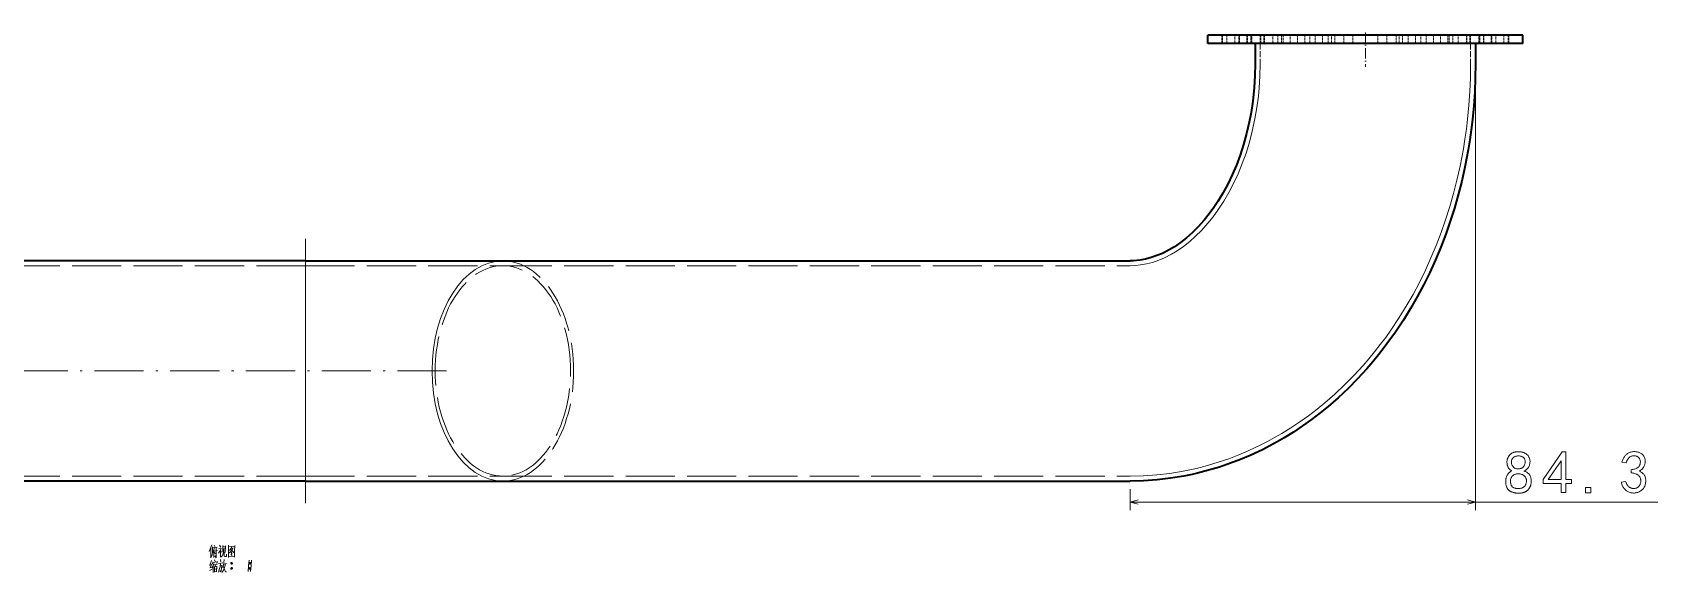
# Model space of a CAD drawing. Extents: x 71 to 1149, y 128 to 824.
# Drawn here: x 383.9 to 778.9, y 127.8 to 259.8 of the extents above; entities that cross this region are included whole.
import ezdxf

# ---------------------------------------------------------------- set-up
doc = ezdxf.new("R2010")
doc.units = 0
doc.linetypes.add('DASHDOT', pattern=[18.5, 12, -3, 0.5, -3])
doc.linetypes.add('DASHED', pattern=[15, 12, -3])

msp = doc.modelspace()

# ---------------------------------------------------------------- linework, layer by layer
at = {"color": 7, "lineweight": 35}
for p, q in [((747.98974609375, 259.1130981445312), (670.98974609375, 259.1130981445312)), ((670.98974609375, 257.1130981445312), (670.98974609375, 259.1130981445312)), ((747.98974609375, 257.1130981445312), (670.98974609375, 257.1130981445312)), ((682.58984375, 257.1130981445312), (682.58984375, 252.1130981445312)), ((736.3897705078125, 257.1130981445312), (736.3897705078125, 252.1130981445312)), ((747.98974609375, 257.1130981445312), (747.98974609375, 259.1130981445312)), ((450.61181640625, 204.0130920410156), (108.90966796875, 204.0130920410156)), ((450.61181640625, 204.0130920410156), (498.8209228515625, 204.0130920410156)), ((498.8209228515625, 204.0130920410156), (652.0364990234375, 204.0130920410156)), ((450.61181640625, 150.2130737304688), (108.90966796875, 150.2130737304688)), ((450.61181640625, 150.2130737304688), (498.8209228515625, 150.2130737304688)), ((498.8209228515625, 150.2130737304688), (652.0364990234375, 150.2130737304688))]:
    msp.add_line(p, q, dxfattribs=at)
at = {"color": 7, "linetype": 'DASHED', "lineweight": 13, "ltscale": 0.05}
for p, q in [((674.4398193359375, 257.1130981445312), (674.4398193359375, 259.1130981445312)), ((674.5731201171875, 257.1130981445312), (674.5731201171875, 259.1130981445312)), ((675.6341552734375, 257.1130981445312), (675.6341552734375, 259.1130981445312)), ((678.7269287109375, 257.1130981445312), (678.7269287109375, 259.1130981445312)), ((680.539794921875, 257.1130981445312), (680.539794921875, 259.1130981445312)), ((680.64990234375, 257.1130981445312), (680.64990234375, 259.1130981445312)), ((680.6614990234375, 257.1130981445312), (680.6614990234375, 259.1130981445312)), ((681.5262451171875, 257.1130981445312), (681.5262451171875, 259.1130981445312)), ((681.6300048828125, 257.1130981445312), (681.6300048828125, 259.1130981445312)), ((683.812744140625, 257.1130981445312), (683.812744140625, 259.1130981445312)), ((683.98974609375, 257.1130981445312), (683.98974609375, 259.1130981445312)), ((684.7056884765625, 257.1130981445312), (684.7056884765625, 259.1130981445312)), ((684.8270263671875, 257.1130981445312), (684.8270263671875, 259.1130981445312)), ((688.0858154296875, 257.1130981445312), (688.0858154296875, 259.1130981445312)), ((689.01904296875, 257.1130981445312), (689.01904296875, 259.1130981445312)), ((689.385986328125, 257.1130981445312), (689.385986328125, 259.1130981445312)), ((692.884765625, 257.1130981445312), (692.884765625, 259.1130981445312)), ((694.677001953125, 257.1130981445312), (694.677001953125, 259.1130981445312)), ((697.2550048828125, 257.1130981445312), (697.2550048828125, 259.1130981445312)), ((699.0155029296875, 257.1130981445312), (699.0155029296875, 259.1130981445312)), ((700.418212890625, 257.1130981445312), (700.418212890625, 259.1130981445312)), ((701.9969482421875, 257.1130981445312), (701.9969482421875, 259.1130981445312)), ((704.257080078125, 257.1130981445312), (704.257080078125, 259.1130981445312)), ((706.4398193359375, 257.1130981445312), (706.4398193359375, 259.1130981445312)), ((712.539794921875, 257.1130981445312), (712.539794921875, 259.1130981445312)), ((714.7225341796875, 257.1130981445312), (714.7225341796875, 259.1130981445312)), ((716.982666015625, 257.1130981445312), (716.982666015625, 259.1130981445312)), ((718.5614013671875, 257.1130981445312), (718.5614013671875, 259.1130981445312)), ((719.964111328125, 257.1130981445312), (719.964111328125, 259.1130981445312)), ((721.724609375, 257.1130981445312), (721.724609375, 259.1130981445312)), ((724.3026123046875, 257.1130981445312), (724.3026123046875, 259.1130981445312)), ((726.0948486328125, 257.1130981445312), (726.0948486328125, 259.1130981445312)), ((729.5936279296875, 257.1130981445312), (729.5936279296875, 259.1130981445312)), ((729.9605712890625, 257.1130981445312), (729.9605712890625, 259.1130981445312)), ((730.893798828125, 257.1130981445312), (730.893798828125, 259.1130981445312)), ((734.152587890625, 257.1130981445312), (734.152587890625, 259.1130981445312)), ((734.27392578125, 257.1130981445312), (734.27392578125, 259.1130981445312)), ((734.98974609375, 257.1130981445312), (734.98974609375, 259.1130981445312)), ((735.166748046875, 257.1130981445312), (735.166748046875, 259.1130981445312)), ((737.349609375, 257.1130981445312), (737.349609375, 259.1130981445312)), ((737.453369140625, 257.1130981445312), (737.453369140625, 259.1130981445312)), ((738.318115234375, 257.1130981445312), (738.318115234375, 259.1130981445312)), ((738.32958984375, 257.1130981445312), (738.32958984375, 259.1130981445312)), ((738.4398193359375, 257.1130981445312), (738.4398193359375, 259.1130981445312)), ((740.2525634765625, 257.1130981445312), (740.2525634765625, 259.1130981445312)), ((743.345458984375, 257.1130981445312), (743.345458984375, 259.1130981445312)), ((744.4063720703125, 257.1130981445312), (744.4063720703125, 259.1130981445312)), ((744.539794921875, 257.1130981445312), (744.539794921875, 259.1130981445312))]:
    msp.add_line(p, q, dxfattribs=at)
at = {"color": 7, "linetype": 'DASHDOT', "lineweight": 13, "ltscale": 0.05999984741210938}
for p, q in [((677.611572265625, 256.9130859375), (677.611572265625, 259.3130798339844)), ((678.580078125, 256.9130859375), (678.580078125, 259.3130798339844)), ((681.7769775390625, 256.9130859375), (681.7769775390625, 259.3130798339844)), ((686.86279296875, 256.9130859375), (686.86279296875, 259.3130798339844)), ((691.1358642578125, 256.9130859375), (691.1358642578125, 259.3130798339844)), ((695.9654541015625, 256.9130859375), (695.9654541015625, 259.3130798339844)), ((701.20703125, 256.9130859375), (701.20703125, 259.3130798339844)), ((717.7725830078125, 256.9130859375), (717.7725830078125, 259.3130798339844)), ((723.01416015625, 256.9130859375), (723.01416015625, 259.3130798339844)), ((727.84375, 256.9130859375), (727.84375, 259.3130798339844)), ((732.1168212890625, 256.9130859375), (732.1168212890625, 259.3130798339844)), ((737.20263671875, 256.9130859375), (737.20263671875, 259.3130798339844)), ((740.3995361328125, 256.9130859375), (740.3995361328125, 259.3130798339844)), ((741.3680419921875, 256.9130859375), (741.3680419921875, 259.3130798339844))]:
    msp.add_line(p, q, dxfattribs=at)
at = {"color": 7, "linetype": 'DASHED', "lineweight": 13}
for p, q in [((683.789794921875, 257.1130981445312), (729.1771240234375, 257.1130981445312)), ((450.61181640625, 202.8130798339844), (105.90966796875, 202.8130798339844)), ((450.61181640625, 204.0130920410156), (450.61181640625, 150.2130737304688)), ((450.61181640625, 202.8130798339844), (450.61181640625, 151.4130859375)), ((450.61181640625, 202.8130798339844), (498.8209228515625, 202.8130798339844)), ((450.61181640625, 202.8130798339844), (450.61181640625, 151.4130859375)), ((498.8209228515625, 202.8130798339844), (652.0364990234375, 202.8130798339844)), ((450.61181640625, 151.4130859375), (105.90966796875, 151.4130859375)), ((450.61181640625, 151.4130859375), (498.8209228515625, 151.4130859375)), ((498.8209228515625, 151.4130859375), (652.0364990234375, 151.4130859375))]:
    msp.add_line(p, q, dxfattribs=at)
at = {"color": 7, "linetype": 'DASHED', "lineweight": 13, "ltscale": 0.125}
for p, q in [((683.789794921875, 257.1130981445312), (683.789794921875, 252.1130981445312)), ((735.1898193359375, 257.1130981445312), (735.1898193359375, 252.1130981445312))]:
    msp.add_line(p, q, dxfattribs=at)
at = {"color": 7, "linetype": 'DASHDOT', "lineweight": 13, "ltscale": 0.2100151062011719}
msp.add_line((709.48974609375, 259.8131408691406), (709.48974609375, 251.4125366210938), dxfattribs=at)
at = {"color": 7, "linetype": 'DASHED', "lineweight": 13, "ltscale": 0.1503173828125}
msp.add_line((729.1771240234375, 257.1130981445312), (735.1898193359375, 257.1130981445312), dxfattribs=at)
at = {"color": 8, "lineweight": 13}
for p, q in [((736.3897705078125, 250.1130981445312), (736.3897705078125, 143.085205078125)), ((652.0364990234375, 148.2130737304688), (652.0364990234375, 143.085205078125)), ((652.0364990234375, 145.085205078125), (788.349609375, 145.085205078125))]:
    msp.add_line(p, q, dxfattribs=at)
at = {"color": 7, "linetype": 'DASHDOT', "lineweight": 13}
for p, q in [((450.61181640625, 144.8330688476562), (450.61181640625, 209.3930969238281)), ((485.0821533203125, 177.1130981445312), (71.4388427734375, 177.1130981445312))]:
    msp.add_line(p, q, dxfattribs=at)
at = {"color": 7, "lineweight": 13}
msp.add_line((450.61181640625, 204.0130920410156), (450.61181640625, 150.2130737304688), dxfattribs=at)
at = {"color": 7, "lineweight": 35}
for points in [[(736.3897705078125, 252.1130981445312), (736.3431396484375, 248.7001342773438), (736.203125, 245.2904968261719), (735.9698486328125, 241.8875122070312), (735.643310546875, 238.4945678710938), (735.34716796875, 236.0326843261719), (735.001708984375, 233.5791625976562), (734.6070556640625, 231.1352233886719), (733.798828125, 226.8873901367188), (733.0224609375, 223.4261474609375), (732.184814453125, 220.1408386230469), (731.2550048828125, 216.8872375488281), (730.2337646484375, 213.6690673828125), (729.119873046875, 210.4854736328125), (727.91357421875, 207.3399047851562), (726.6168212890625, 204.2401733398438), (725.22998046875, 201.1893005371094), (723.7510986328125, 198.185791015625), (722.1806640625, 195.2333984375), (720.521484375, 192.3407287597656), (718.774658203125, 189.5114135742188), (716.664306640625, 186.3490600585938), (715.4237060546875, 184.6055908203125), (714.07958984375, 182.8039855957031), (712.6961669921875, 181.0374145507812), (711.274169921875, 179.3072509765625), (709.8135986328125, 177.6145629882812), (707.57763671875, 175.1755676269531), (705.260009765625, 172.8258666992188), (702.862548828125, 170.5696411132812), (700.387451171875, 168.4111022949219), (698.4517822265625, 166.8351745605469), (696.328369140625, 165.2124633789062), (694.1571044921875, 163.6617431640625), (691.9398193359375, 162.1852111816406), (689.67822265625, 160.78515625), (687.921630859375, 159.7683410644531), (686.1412353515625, 158.7983703613281), (684.3377685546875, 157.8760681152344), (681.358154296875, 156.480224609375), (679.02685546875, 155.4953308105469), (676.538330078125, 154.5440979003906), (673.8905029296875, 153.6421203613281), (671.2122802734375, 152.8419799804688), (668.5072021484375, 152.1454467773438), (667.14599609375, 151.8366088867188), (665.174560546875, 151.4380187988281), (661.91357421875, 150.9034423828125), (658.63232421875, 150.5203247070312), (655.33740234375, 150.2899475097656), (652.0364990234375, 150.2130737304688)], [(682.58984375, 252.1130981445312), (682.530029296875, 249.2021789550781), (682.351318359375, 246.3036499023438), (681.9996337890625, 242.9963989257812), (681.5845947265625, 240.2493286132812), (681.135009765625, 237.8856506347656), (680.4832763671875, 235.0728454589844), (679.7445068359375, 232.4150390625), (678.9068603515625, 229.8400573730469), (677.97509765625, 227.3544921875), (676.957275390625, 224.9718627929688), (675.861572265625, 222.7016906738281), (674.693359375, 220.5462951660156), (673.46630859375, 218.5216674804688), (672.49267578125, 217.0624084472656), (671.33544921875, 215.4747924804688), (670.12158203125, 213.9613342285156), (668.5877685546875, 212.2461242675781), (667.2010498046875, 210.8654174804688), (665.8087158203125, 209.6270141601562), (664.3533935546875, 208.4795837402344), (662.8641357421875, 207.4515686035156), (661.572021484375, 206.6739807128906), (659.9305419921875, 205.8337097167969), (658.595703125, 205.2693481445312), (657.1539306640625, 204.7777099609375), (655.7490234375, 204.4156188964844), (654.4384765625, 204.181640625), (652.834716796875, 204.0317077636719), (652.0364990234375, 204.0130920410156)]]:
    msp.add_lwpolyline(points, dxfattribs=at)
at = {"color": 7, "linetype": 'DASHED', "lineweight": 13}
for points in [[(735.1898193359375, 252.1130981445312), (735.1435546875, 248.7329406738281), (735.0048828125, 245.3561706542969), (734.7738037109375, 241.9860229492188), (734.4505615234375, 238.6259460449219), (734.1572265625, 236.18798828125), (733.8150634765625, 233.7584533691406), (733.42431640625, 231.3385314941406), (732.6241455078125, 227.1327209472656), (731.8555908203125, 223.7060852050781), (731.0263671875, 220.4539489746094), (730.1060791015625, 217.2335815429688), (729.0953369140625, 214.0486755371094), (727.9931640625, 210.8984375), (726.7996826171875, 207.7863464355469), (725.5169677734375, 204.7200622558594), (724.145263671875, 201.7026062011719), (722.6829833984375, 198.7326049804688), (721.1302490234375, 195.813720703125), (719.4903564453125, 192.9544677734375), (717.7640380859375, 190.1584777832031), (715.6790771484375, 187.0341186523438), (714.45361328125, 185.3119812011719), (713.1260986328125, 183.53271484375), (711.7601318359375, 181.788330078125), (710.356201171875, 180.0802001953125), (708.9146728515625, 178.4093933105469), (706.7080078125, 176.0024108886719), (704.42138671875, 173.6842346191406), (702.056640625, 171.4588623046875), (699.6162109375, 169.3304138183594), (697.7080078125, 167.77685546875), (695.6151123046875, 166.1775512695312), (693.4757080078125, 164.6494750976562), (691.291259765625, 163.1948852539062), (689.063720703125, 161.8158874511719), (687.333984375, 160.8145751953125), (685.5809326171875, 159.8595275878906), (683.805419921875, 158.9515380859375), (680.8726806640625, 157.5776672363281), (678.5784912109375, 156.6084289550781), (676.1300048828125, 155.6725158691406), (673.525146484375, 154.78515625), (670.8907470703125, 153.9981079101562), (668.2303466796875, 153.3131103515625), (664.953125, 152.617431640625), (661.746826171875, 152.0918273925781), (658.5208740234375, 151.7151489257812), (655.2816162109375, 151.4886474609375), (652.0364990234375, 151.4130859375)], [(683.789794921875, 252.1130981445312), (683.7291259765625, 249.1529541015625), (683.54736328125, 246.2051391601562), (683.3594970703125, 244.2530212402344), (682.9920654296875, 241.4382629394531), (682.515625, 238.6661376953125), (681.8736572265625, 235.6963500976562), (681.15576171875, 232.9620971679688), (680.3349609375, 230.3084106445312), (679.415771484375, 227.7415771484375), (678.4056396484375, 225.2746276855469), (677.31201171875, 222.9162902832031), (676.140625, 220.671142578125), (674.902099609375, 218.5508422851562), (673.4779052734375, 216.3773498535156), (672.288818359375, 214.7460632324219), (671.0394287109375, 213.1883850097656), (669.4573974609375, 211.4192810058594), (668.0234375, 209.9915161132812), (666.5799560546875, 208.7077026367188), (665.0665283203125, 207.5145263671875), (663.5126953125, 206.4419250488281), (662.1597900390625, 205.6277770996094), (660.4342041015625, 204.7445373535156), (659.025146484375, 204.1488342285156), (657.4974365234375, 203.6279296875), (656.0032958984375, 203.2428283691406), (654.605224609375, 202.9932556152344), (653.3177490234375, 202.85791015625), (652.0364990234375, 202.8130798339844)]]:
    msp.add_lwpolyline(points, dxfattribs=at)
at = {"color": 8, "lineweight": 13}
for points in [[(743.7601318359375, 150.264404296875), (743.7635498046875, 150.40283203125), (743.77392578125, 150.5407104492188), (743.791259765625, 150.677978515625), (743.8155517578125, 150.814697265625), (743.8468017578125, 150.9508056640625), (743.8848876953125, 151.0863647460938), (743.9300537109375, 151.2213439941406), (743.9820556640625, 151.355712890625), (744.041015625, 151.4895324707031), (744.10693359375, 151.6227722167969), (744.180908203125, 151.7531127929688), (744.26416015625, 151.8782653808594), (744.3565673828125, 151.9981994628906), (744.4583740234375, 152.1129455566406), (744.5693359375, 152.2225036621094), (744.6895751953125, 152.3268127441406), (744.819091796875, 152.4259643554688), (744.957763671875, 152.5198974609375), (745.105712890625, 152.6086120605469), (745.262939453125, 152.692138671875), (745.12890625, 152.77392578125), (745.0040283203125, 152.8574523925781), (744.888427734375, 152.9427185058594), (744.7821044921875, 153.0297241210938), (744.6849365234375, 153.1184387207031), (744.5970458984375, 153.2088928222656), (744.5184326171875, 153.3010864257812), (744.4490966796875, 153.39501953125), (744.3890380859375, 153.4906921386719), (744.338134765625, 153.5881042480469), (744.2939453125, 153.6878051757812), (744.2537841796875, 153.7904052734375), (744.2176513671875, 153.8959045410156), (744.185546875, 154.0042724609375), (744.157470703125, 154.1155395507812), (744.133544921875, 154.2297058105469), (744.113525390625, 154.3467712402344), (744.09765625, 154.4667053222656), (744.0858154296875, 154.5895385742188), (744.0780029296875, 154.7152709960938), (744.0745849609375, 154.8406982421875), (744.07568359375, 154.9626770019531), (744.0814208984375, 155.0811462402344), (744.0919189453125, 155.1961975097656), (744.10693359375, 155.3077392578125), (744.1265869140625, 155.4158325195312), (744.15087890625, 155.5204772949219), (744.1796875, 155.6216125488281), (744.2132568359375, 155.7192993164062), (744.25146484375, 155.8135375976562), (744.2939453125, 155.9054260253906), (744.3404541015625, 155.9961853027344), (744.3909912109375, 156.0857849121094), (744.4456787109375, 156.1742248535156), (744.5042724609375, 156.2615051269531), (744.5670166015625, 156.3476257324219), (744.6337890625, 156.4326171875), (744.70458984375, 156.5164184570312), (744.7794189453125, 156.5990905761719), (744.8583984375, 156.6805725097656), (744.940185546875, 156.7589111328125), (745.023681640625, 156.83203125), (745.10888671875, 156.8999328613281), (745.1959228515625, 156.9626770019531), (745.28466796875, 157.0201721191406), (745.3751220703125, 157.0724792480469), (745.46728515625, 157.1195983886719), (745.561279296875, 157.1614990234375), (745.6568603515625, 157.1982116699219), (745.7542724609375, 157.2297058105469), (745.8533935546875, 157.2571716308594), (745.954345703125, 157.28173828125), (746.056884765625, 157.3034057617188), (746.1612548828125, 157.3222045898438), (746.267333984375, 157.3381042480469), (746.3751220703125, 157.3511047363281), (746.484619140625, 157.3612060546875), (746.595947265625, 157.3684387207031), (746.708984375, 157.3727722167969), (746.82373046875, 157.3742370605469), (746.9381103515625, 157.3730773925781), (747.05029296875, 157.3695983886719), (747.1600341796875, 157.3638305664062), (747.267578125, 157.355712890625), (747.372802734375, 157.3453063964844), (747.4757080078125, 157.3326110839844), (747.5762939453125, 157.3175659179688), (747.674560546875, 157.3002319335938), (747.7705078125, 157.2805786132812), (747.8641357421875, 157.2586059570312), (747.9571533203125, 157.2328796386719), (748.0513916015625, 157.2019653320312), (748.1468505859375, 157.1658325195312), (748.2432861328125, 157.12451171875), (748.341064453125, 157.0779724121094), (748.4398193359375, 157.0262451171875), (748.5399169921875, 156.9692993164062), (748.6409912109375, 156.9071655273438), (748.7432861328125, 156.83984375), (748.8468017578125, 156.7672729492188), (748.947998046875, 156.68896484375), (749.0433349609375, 156.6042785644531), (749.1329345703125, 156.5132446289062), (749.216796875, 156.4158325195312), (749.2947998046875, 156.3120727539062), (749.3670654296875, 156.2019653320312), (749.4334716796875, 156.0854797363281), (749.494140625, 155.9626770019531), (749.549072265625, 155.8334655761719), (749.5982666015625, 155.6979064941406), (749.6395263671875, 155.556884765625), (749.6710205078125, 155.4112243652344), (749.6927490234375, 155.2609252929688), (749.70458984375, 155.1060180664062), (749.7066650390625, 154.9464721679688), (749.6988525390625, 154.7823181152344), (749.68115234375, 154.613525390625), (749.6536865234375, 154.4401245117188), (749.616455078125, 154.2620849609375), (749.5693359375, 154.0794372558594), (749.5089111328125, 153.8984985351562), (749.4317626953125, 153.7256774902344), (749.337890625, 153.5609130859375), (749.2271728515625, 153.4042663574219), (749.0997314453125, 153.2557373046875), (748.9554443359375, 153.1152648925781), (748.79443359375, 152.9828796386719), (748.61669921875, 152.8586120605469), (748.4222412109375, 152.742431640625), (748.2109375, 152.6343383789062), (748.4017333984375, 152.5733642578125), (748.5809326171875, 152.5060119628906), (748.74853515625, 152.4323120117188), (748.904541015625, 152.3522644042969), (749.049072265625, 152.2658386230469), (749.1820068359375, 152.1730651855469), (749.303466796875, 152.0739440917969), (749.413330078125, 151.9684448242188), (749.5115966796875, 151.8565979003906), (749.5982666015625, 151.7383728027344), (749.6751708984375, 151.6144104003906), (749.743896484375, 151.4851989746094), (749.8045654296875, 151.3507995605469), (749.857177734375, 151.2112121582031), (749.9017333984375, 151.06640625), (749.9381103515625, 150.9164123535156), (749.9664306640625, 150.76123046875), (749.9866943359375, 150.6007995605469), (749.998779296875, 150.4352111816406), (750.0028076171875, 150.264404296875), (750.000244140625, 150.0944519042969), (749.992431640625, 149.9314575195312), (749.9794921875, 149.775390625), (749.9613037109375, 149.6262512207031), (749.9378662109375, 149.4840393066406), (749.9091796875, 149.3487854003906), (749.8753662109375, 149.220458984375), (749.83642578125, 149.0990905761719), (749.7921142578125, 148.984619140625), (749.7427978515625, 148.8771057128906), (749.690185546875, 148.7748107910156), (749.6363525390625, 148.6759643554688), (749.5814208984375, 148.58056640625), (749.525390625, 148.4886779785156), (749.4681396484375, 148.4002380371094), (749.4097900390625, 148.3152770996094), (749.3502197265625, 148.2337646484375), (749.28955078125, 148.1557312011719), (749.227783203125, 148.0811462402344), (749.1646728515625, 148.0100708007812), (749.098876953125, 147.942138671875), (749.0283203125, 147.8771057128906), (748.953125, 147.8149719238281), (748.8734130859375, 147.7557373046875), (748.7889404296875, 147.6993713378906), (748.699951171875, 147.6459045410156), (748.6063232421875, 147.5953063964844), (748.508056640625, 147.5476379394531), (748.4051513671875, 147.5028381347656), (748.297607421875, 147.4609375), (748.1849365234375, 147.4224853515625), (748.06640625, 147.3880920410156), (747.942138671875, 147.3577575683594), (747.8121337890625, 147.3314514160156), (747.67626953125, 147.3092041015625), (747.53466796875, 147.2909851074219), (747.38720703125, 147.2768249511719), (747.234130859375, 147.2666931152344), (747.0750732421875, 147.2606506347656), (746.910400390625, 147.2586059570312), (746.7451171875, 147.2606506347656), (746.5843505859375, 147.2666931152344), (746.4283447265625, 147.2768249511719), (746.27685546875, 147.2909851074219), (746.1300048828125, 147.3092041015625), (745.98779296875, 147.3314514160156), (745.8502197265625, 147.3577575683594), (745.71728515625, 147.3880920410156), (745.5889892578125, 147.4224853515625), (745.46533203125, 147.4609375), (745.345947265625, 147.50341796875), (745.2305908203125, 147.5499572753906), (745.119384765625, 147.6005249023438), (745.0120849609375, 147.6551513671875), (744.908935546875, 147.7138061523438), (744.809814453125, 147.7765197753906), (744.7147216796875, 147.8432922363281), (744.6236572265625, 147.9140930175781), (744.5367431640625, 147.9889526367188), (744.4537353515625, 148.06787109375), (744.3753662109375, 148.1502380371094), (744.30224609375, 148.2355041503906), (744.234375, 148.3236389160156), (744.171630859375, 148.4146728515625), (744.1141357421875, 148.5086059570312), (744.061767578125, 148.6054382324219), (744.0147705078125, 148.7051391601562), (743.9727783203125, 148.8077392578125), (743.9361572265625, 148.9132385253906), (743.904541015625, 149.0216064453125), (743.877197265625, 149.1329040527344), (743.8525390625, 149.2470397949219), (743.8309326171875, 149.3641052246094), (743.8121337890625, 149.4840393066406), (743.7962646484375, 149.6068725585938), (743.783203125, 149.7326049804688), (743.7730712890625, 149.8612060546875), (743.765869140625, 149.9927062988281), (743.7615966796875, 150.1271057128906)], [(745.1473388671875, 154.8308715820312), (745.1513671875, 154.7158508300781), (745.16357421875, 154.6019592285156), (745.183837890625, 154.4892578125), (745.212158203125, 154.377685546875), (745.24853515625, 154.2672729492188), (745.2930908203125, 154.1580505371094), (745.345703125, 154.0499572753906), (745.4063720703125, 153.9430236816406), (745.47509765625, 153.8372192382812), (745.552001953125, 153.7326049804688), (745.6375732421875, 153.6337585449219), (745.7322998046875, 153.5453186035156), (745.83642578125, 153.46728515625), (745.94970703125, 153.399658203125), (746.072265625, 153.3424377441406), (746.2039794921875, 153.2956237792969), (746.3450927734375, 153.2591857910156), (746.495361328125, 153.2331848144531), (746.6549072265625, 153.2175598144531), (746.82373046875, 153.2123718261719), (746.9927978515625, 153.2175598144531), (747.1531982421875, 153.2331848144531), (747.304931640625, 153.2591857910156), (747.447998046875, 153.2956237792969), (747.5823974609375, 153.3424377441406), (747.7081298828125, 153.399658203125), (747.8250732421875, 153.46728515625), (747.9334716796875, 153.5453186035156), (748.033203125, 153.6337585449219), (748.124267578125, 153.7326049804688), (748.206298828125, 153.8386840820312), (748.2791748046875, 153.9487915039062), (748.3427734375, 154.0629577636719), (748.3970947265625, 154.18115234375), (748.442138671875, 154.3034057617188), (748.47802734375, 154.4297180175781), (748.504638671875, 154.56005859375), (748.52197265625, 154.6944580078125), (748.530029296875, 154.8328857421875), (748.5289306640625, 154.9753723144531), (748.5184326171875, 155.1161193847656), (748.498779296875, 155.2493591308594), (748.469970703125, 155.3750915527344), (748.4317626953125, 155.4932861328125), (748.3843994140625, 155.60400390625), (748.3277587890625, 155.7071838378906), (748.2618408203125, 155.8028259277344), (748.1866455078125, 155.8909912109375), (748.102294921875, 155.9716186523438), (748.0086669921875, 156.0447387695312), (747.9068603515625, 156.1100463867188), (747.7982177734375, 156.1672973632812), (747.6826171875, 156.2164306640625), (747.56005859375, 156.2574462890625), (747.4306640625, 156.2904052734375), (747.294189453125, 156.3152770996094), (747.15087890625, 156.33203125), (747.0006103515625, 156.3406982421875), (746.8433837890625, 156.3412780761719), (746.67919921875, 156.3337707519531), (746.5164794921875, 156.3184509277344), (746.363525390625, 156.2956237792969), (746.220458984375, 156.2652587890625), (746.0872802734375, 156.2273864746094), (745.9638671875, 156.1820373535156), (745.8502197265625, 156.1291198730469), (745.7464599609375, 156.0687255859375), (745.652587890625, 156.0008239746094), (745.5684814453125, 155.9253845214844), (745.494140625, 155.8424377441406), (745.4283447265625, 155.7542724609375), (745.369384765625, 155.6632385253906), (745.3172607421875, 155.5693054199219), (745.272216796875, 155.4725036621094), (745.234130859375, 155.3727722167969), (745.202880859375, 155.2701721191406), (745.1785888671875, 155.1646728515625), (745.1612548828125, 155.0563049316406), (745.15087890625, 154.9450378417969)], [(757.3438720703125, 149.6285705566406), (752.89306640625, 149.6285705566406), (752.89306640625, 150.6112060546875), (757.5750732421875, 157.3742370605469), (758.442138671875, 157.3742370605469), (758.442138671875, 150.6112060546875), (759.8294677734375, 150.6112060546875), (759.8294677734375, 149.6285705566406), (758.442138671875, 149.6285705566406), (758.442138671875, 147.4320373535156), (757.3438720703125, 147.4320373535156)], [(757.3438720703125, 150.6112060546875), (757.3438720703125, 155.1777038574219), (754.10693359375, 150.6112060546875)], [(772.0260009765625, 149.9175720214844), (773.06640625, 150.0909729003906), (773.1156005859375, 149.9432983398438), (773.1705322265625, 149.8008117675781), (773.231201171875, 149.6635437011719), (773.297607421875, 149.5314331054688), (773.369873046875, 149.4045715332031), (773.447998046875, 149.2828979492188), (773.53173828125, 149.1664123535156), (773.621337890625, 149.0551452636719), (773.716796875, 148.9490661621094), (773.81787109375, 148.8482055664062), (773.924560546875, 148.7551574707031), (774.036376953125, 148.6724853515625), (774.1534423828125, 148.6002197265625), (774.2757568359375, 148.5383911132812), (774.4031982421875, 148.4869384765625), (774.5357666015625, 148.4458923339844), (774.6737060546875, 148.4152526855469), (774.8167724609375, 148.39501953125), (774.9649658203125, 148.3851928710938), (775.1185302734375, 148.3857727050781), (775.2713623046875, 148.3973388671875), (775.4178466796875, 148.4204711914062), (775.55810546875, 148.4551391601562), (775.69189453125, 148.5014038085938), (775.8193359375, 148.5592041015625), (775.9404296875, 148.6285705566406), (776.05517578125, 148.70947265625), (776.16357421875, 148.8019714355469), (776.265625, 148.906005859375), (776.3612060546875, 149.0216064453125), (776.448486328125, 149.1447448730469), (776.525390625, 149.2713317871094), (776.5919189453125, 149.4013977050781), (776.64794921875, 149.534912109375), (776.693603515625, 149.6719055175781), (776.7288818359375, 149.8123779296875), (776.7537841796875, 149.956298828125), (776.7681884765625, 150.1036987304688), (776.772216796875, 150.2545776367188), (776.765869140625, 150.4089050292969), (776.7493896484375, 150.5614929199219), (776.72314453125, 150.7071838378906), (776.68701171875, 150.8458862304688), (776.6409912109375, 150.9776916503906), (776.585205078125, 151.1025390625), (776.5196533203125, 151.220458984375), (776.4442138671875, 151.3314514160156), (776.35888671875, 151.4354858398438), (776.2637939453125, 151.5325927734375), (776.158935546875, 151.6227722167969), (776.04248046875, 151.7068786621094), (775.9127197265625, 151.7857971191406), (775.7696533203125, 151.8594970703125), (775.61328125, 151.927978515625), (775.443603515625, 151.9912719726562), (775.2606201171875, 152.0493774414062), (775.064453125, 152.1022644042969), (774.8548583984375, 152.1499328613281), (774.632080078125, 152.1924438476562), (774.3958740234375, 152.2297058105469), (774.3958740234375, 152.9811706542969), (774.632080078125, 153.0083312988281), (774.8548583984375, 153.0435791015625), (775.064453125, 153.0869445800781), (775.2606201171875, 153.1383972167969), (775.443603515625, 153.1979064941406), (775.61328125, 153.2655639648438), (775.7696533203125, 153.3412780761719), (775.9127197265625, 153.4250793457031), (776.04248046875, 153.5169982910156), (776.158935546875, 153.6170043945312), (776.2626953125, 153.7242126464844), (776.3543701171875, 153.8377990722656), (776.433837890625, 153.9577331542969), (776.5010986328125, 154.0840454101562), (776.556396484375, 154.2167053222656), (776.599365234375, 154.355712890625), (776.63037109375, 154.5010986328125), (776.649169921875, 154.65283203125), (776.65576171875, 154.8109130859375), (776.6502685546875, 154.9753723144531), (776.63232421875, 155.1383972167969), (776.6016845703125, 155.2921447753906), (776.558349609375, 155.4366455078125), (776.5023193359375, 155.5718994140625), (776.4334716796875, 155.6979064941406), (776.35205078125, 155.814697265625), (776.2578125, 155.9222106933594), (776.15087890625, 156.0204772949219), (776.03125, 156.1094665527344), (775.8988037109375, 156.1892395019531), (775.75927734375, 156.2577514648438), (775.617919921875, 156.3129577636719), (775.474853515625, 156.3548583984375), (775.330078125, 156.3834838867188), (775.1834716796875, 156.3987731933594), (775.0352783203125, 156.4008178710938), (774.88525390625, 156.3895263671875), (774.7335205078125, 156.3649597167969), (774.580078125, 156.3271179199219), (774.4248046875, 156.2759704589844), (774.27197265625, 156.2077331542969), (774.1253662109375, 156.1187438964844), (773.9852294921875, 156.0089111328125), (773.8514404296875, 155.8782653808594), (773.7239990234375, 155.7268371582031), (773.6029052734375, 155.5545654296875), (773.4881591796875, 155.3615112304688), (773.3797607421875, 155.1476440429688), (773.2777099609375, 154.9129638671875), (773.1820068359375, 154.657470703125), (772.1416015625, 154.8308715820312), (772.2135009765625, 155.0354919433594), (772.290771484375, 155.2331848144531), (772.373046875, 155.4239196777344), (772.460693359375, 155.6077575683594), (772.553466796875, 155.7846374511719), (772.6513671875, 155.9545593261719), (772.754638671875, 156.1175842285156), (772.863037109375, 156.2736511230469), (772.9765625, 156.4227905273438), (773.0953369140625, 156.5649719238281), (773.2210693359375, 156.6979064941406), (773.35546875, 156.8193054199219), (773.49853515625, 156.9291381835938), (773.6502685546875, 157.0274047851562), (773.8106689453125, 157.1141052246094), (773.979736328125, 157.1892395019531), (774.157470703125, 157.2528381347656), (774.3438720703125, 157.3048706054688), (774.5389404296875, 157.3453063964844), (774.7427978515625, 157.3742370605469), (774.9482421875, 157.3924255371094), (775.1485595703125, 157.4008178710938), (775.3436279296875, 157.3993530273438), (775.533447265625, 157.3880920410156), (775.7181396484375, 157.3670043945312), (775.897705078125, 157.3360595703125), (776.0718994140625, 157.2953186035156), (776.240966796875, 157.2447509765625), (776.4049072265625, 157.184326171875), (776.5635986328125, 157.1141052246094), (776.7149658203125, 157.034912109375), (776.857177734375, 156.9476318359375), (776.9901123046875, 156.8522644042969), (777.1138916015625, 156.748779296875), (777.228271484375, 156.6372375488281), (777.33349609375, 156.517578125), (777.429443359375, 156.3898315429688), (777.51611328125, 156.2539978027344), (777.5936279296875, 156.1100463867188), (777.661865234375, 155.9580383300781), (777.719970703125, 155.800537109375), (777.76708984375, 155.6401062011719), (777.8031005859375, 155.4768371582031), (777.8282470703125, 155.3106384277344), (777.8424072265625, 155.1415710449219), (777.845703125, 154.9696044921875), (777.837890625, 154.7947387695312), (777.819091796875, 154.6170043945312), (777.789306640625, 154.4363708496094), (777.74853515625, 154.2528381347656), (777.693603515625, 154.0701904296875), (777.621337890625, 153.8921508789062), (777.53173828125, 153.7187194824219), (777.4248046875, 153.5499572753906), (777.300537109375, 153.3857727050781), (777.158935546875, 153.2262573242188), (777, 153.0713195800781), (776.82373046875, 152.9210510253906), (776.6300048828125, 152.775390625), (776.4190673828125, 152.6343383789062), (776.5771484375, 152.5614929199219), (776.727783203125, 152.4817504882812), (776.8707275390625, 152.39501953125), (777.00634765625, 152.3013916015625), (777.1343994140625, 152.2008056640625), (777.2548828125, 152.0932922363281), (777.367919921875, 151.9788513183594), (777.473388671875, 151.8574523925781), (777.5714111328125, 151.7291259765625), (777.661865234375, 151.5938720703125), (777.7427978515625, 151.4508056640625), (777.8121337890625, 151.299072265625), (777.869873046875, 151.138671875), (777.9161376953125, 150.9696044921875), (777.9508056640625, 150.7918395996094), (777.9739990234375, 150.6054382324219), (777.9854736328125, 150.4103393554688), (777.9854736328125, 150.2066040039062), (777.9739990234375, 149.9941711425781), (777.9508056640625, 149.7730712890625), (777.9146728515625, 149.5519714355469), (777.8641357421875, 149.3395385742188), (777.799072265625, 149.1357727050781), (777.7196044921875, 148.9407043457031), (777.625732421875, 148.7542724609375), (777.517333984375, 148.5765380859375), (777.39453125, 148.407470703125), (777.2572021484375, 148.2470397949219), (777.10546875, 148.0953063964844), (776.9393310546875, 147.9522705078125), (776.7635498046875, 147.8207397460938), (776.583251953125, 147.7037048339844), (776.398193359375, 147.6011047363281), (776.2086181640625, 147.512939453125), (776.014404296875, 147.4392395019531), (775.8155517578125, 147.3800048828125), (775.612060546875, 147.335205078125), (775.404052734375, 147.3048706054688), (775.1912841796875, 147.2889709472656), (774.9739990234375, 147.2875061035156), (774.7572021484375, 147.2996520996094), (774.5462646484375, 147.3245239257812), (774.341064453125, 147.3620910644531), (774.1416015625, 147.4123840332031), (773.947998046875, 147.4753723144531), (773.7601318359375, 147.5510864257812), (773.5780029296875, 147.6395263671875), (773.4017333984375, 147.7406921386719), (773.231201171875, 147.8545837402344), (773.06640625, 147.9811706542969), (772.910400390625, 148.1201782226562), (772.765869140625, 148.2713317871094), (772.6329345703125, 148.4346313476562), (772.5115966796875, 148.6100463867188), (772.4017333984375, 148.7976379394531), (772.303466796875, 148.9973449707031), (772.216796875, 149.2091979980469), (772.1416015625, 149.4331970214844), (772.0780029296875, 149.6693115234375)], [(744.945068359375, 150.3222045898438), (744.942138671875, 150.1852111816406), (744.945068359375, 150.0516662597656), (744.9537353515625, 149.921630859375), (744.9681396484375, 149.7950439453125), (744.9884033203125, 149.6719055175781), (745.014404296875, 149.55224609375), (745.0462646484375, 149.4360656738281), (745.083740234375, 149.3233642578125), (745.127197265625, 149.214111328125), (745.17626953125, 149.1083374023438), (745.232666015625, 149.0080261230469), (745.297607421875, 148.9152526855469), (745.371337890625, 148.8300170898438), (745.4537353515625, 148.7522583007812), (745.5447998046875, 148.6820373535156), (745.64453125, 148.6193237304688), (745.7528076171875, 148.5641174316406), (745.869873046875, 148.5164184570312), (745.99560546875, 148.4762573242188), (746.1300048828125, 148.4435729980469), (746.269287109375, 148.4178771972656), (746.4097900390625, 148.3984985351562), (746.5513916015625, 148.385498046875), (746.6942138671875, 148.3788452148438), (746.838134765625, 148.3785705566406), (746.983154296875, 148.3846130371094), (747.1295166015625, 148.3970642089844), (747.27685546875, 148.4158325195312), (747.4254150390625, 148.4409790039062), (747.5750732421875, 148.4724731445312), (747.7208251953125, 148.5117797851562), (747.857177734375, 148.5603637695312), (747.984375, 148.6181640625), (748.102294921875, 148.6852111816406), (748.2109375, 148.7615051269531), (748.3104248046875, 148.8470458984375), (748.4005126953125, 148.9418640136719), (748.4814453125, 149.0458984375), (748.5531005859375, 149.1591796875), (748.6156005859375, 149.28173828125), (748.669677734375, 149.4089050292969), (748.7161865234375, 149.5360717773438), (748.755126953125, 149.6632385253906), (748.7867431640625, 149.7904052734375), (748.8106689453125, 149.9175720214844), (748.8271484375, 150.0447387695312), (748.8360595703125, 150.1719055175781), (748.8375244140625, 150.299072265625), (748.8314208984375, 150.4262390136719), (748.81787109375, 150.5534057617188), (748.7950439453125, 150.6785583496094), (748.76123046875, 150.7996520996094), (748.7164306640625, 150.9167175292969), (748.66064453125, 151.0297241210938), (748.5938720703125, 151.138671875), (748.51611328125, 151.2435913085938), (748.427490234375, 151.3444519042969), (748.3277587890625, 151.4412841796875), (748.217041015625, 151.5340576171875), (748.0953369140625, 151.6227722167969), (747.967041015625, 151.7045593261719), (747.83642578125, 151.7765197753906), (747.7034912109375, 151.8386840820312), (747.5682373046875, 151.8909912109375), (747.4306640625, 151.9334716796875), (747.290771484375, 151.9661254882812), (747.1485595703125, 151.9889526367188), (747.0040283203125, 152.0019836425781), (746.857177734375, 152.0051574707031), (746.7081298828125, 151.9985046386719), (746.5604248046875, 151.9828796386719), (746.4178466796875, 151.9591979980469), (746.2806396484375, 151.9273986816406), (746.1485595703125, 151.8875122070312), (746.0216064453125, 151.8395385742188), (745.9000244140625, 151.7834777832031), (745.783447265625, 151.7192993164062), (745.6722412109375, 151.6470642089844), (745.566162109375, 151.5667114257812), (745.46533203125, 151.478271484375), (745.3717041015625, 151.3834838867188), (745.2872314453125, 151.2840576171875), (745.212158203125, 151.1799926757812), (745.146240234375, 151.0713195800781), (745.089599609375, 150.9580383300781), (745.0421142578125, 150.8401184082031), (745.0040283203125, 150.7175598144531), (744.97509765625, 150.5903930664062), (744.9554443359375, 150.4586181640625)], [(764.5693359375, 147.3742370605469), (763.2398681640625, 147.3742370605469), (763.2398681640625, 148.6459045410156), (764.5693359375, 148.6459045410156)]]:
    msp.add_lwpolyline(points, close=True, dxfattribs=at)
for points in [[(653.96826171875, 145.6028442382812), (652.0364990234375, 145.085205078125), (653.96826171875, 144.5675659179688)], [(734.4578857421875, 144.5675659179688), (736.3897705078125, 145.085205078125), (734.4578857421875, 145.6028442382812)]]:
    msp.add_lwpolyline(points, dxfattribs=at)
at = {"color": 7, "lineweight": 13}
for points in [[(427.7546997070312, 134.6271820068359), (427.0547180175781, 133.0171813964844)], [(428.314697265625, 134.5921783447266), (428.5247192382812, 134.1021881103516)], [(429.6447143554688, 134.5221862792969), (429.9247131347656, 134.1021881103516)], [(430.4147033691406, 134.4871826171875), (430.4147033691406, 132.8071899414062)], [(431.0797119140625, 134.3121795654297), (430.4147033691406, 134.2421875)], [(431.0097045898438, 132.7371826171875), (431.0797119140625, 134.4171905517578)], [(431.8497009277344, 134.5221862792969), (431.8497009277344, 133.0521850585938), (431.8497009277344, 131.5471801757812)], [(431.8497009277344, 134.4871826171875), (431.8497009277344, 133.0871887207031), (431.8497009277344, 131.6871795654297)], [(433.3197021484375, 134.3471832275391), (431.8497009277344, 134.2071838378906)], [(433.2846984863281, 131.7221832275391), (433.2846984863281, 133.0871887207031), (433.3197021484375, 134.4871826171875)], [(427.6846923828125, 130.7771911621094), (427.2297058105469, 129.6921844482422)], [(427.5097045898438, 133.9621887207031), (427.5097045898438, 132.7371826171875), (427.5097045898438, 131.4771881103516)], [(427.7897033691406, 132.2121887207031), (427.6147155761719, 131.5821838378906)], [(427.8947143554688, 132.8421783447266), (427.7897033691406, 132.2121887207031)], [(427.9297180175781, 134.1371917724609), (427.8947143554688, 132.8421783447266)], [(427.9996948242188, 130.4621887207031), (427.8947143554688, 129.9021911621094)], [(427.9297180175781, 133.8921813964844), (429.0497131347656, 134.0671844482422)], [(428.209716796875, 133.2621917724609), (427.9647216796875, 132.8071899414062)], [(427.9996948242188, 130.3221893310547), (429.0497131347656, 130.4621887207031)], [(428.314697265625, 133.7871856689453), (428.209716796875, 133.2621917724609)], [(428.209716796875, 133.2621917724609), (428.209716796875, 131.5121917724609)], [(428.314697265625, 133.0871887207031), (429.1197204589844, 133.2271881103516)], [(428.3847045898438, 132.8421783447266), (428.5247192382812, 132.4221801757812)], [(428.3847045898438, 130.9521789550781), (428.5596923828125, 130.5671844482422)], [(428.7697143554688, 131.4771881103516), (428.4897155761719, 131.9321899414062)], [(428.7697143554688, 133.8921813964844), (428.7697143554688, 132.7021789550781), (428.7697143554688, 131.4771881103516)], [(429.084716796875, 130.5671844482422), (428.9447021484375, 130.1121826171875)], [(429.9947204589844, 133.857177734375), (429.8197021484375, 133.3671875), (429.3297119140625, 132.6321868896484)], [(429.3647155761719, 133.6471862792969), (429.9247131347656, 133.7171783447266)], [(429.8197021484375, 133.3671875), (429.8197021484375, 131.5821838378906)], [(429.8197021484375, 133.1921844482422), (430.1347045898438, 132.8771820068359)], [(429.8547058105469, 131.0221862792969), (429.959716796875, 130.4621887207031)], [(429.9247131347656, 131.5821838378906), (430.2047119140625, 131.8621826171875)], [(430.2047119140625, 131.8621826171875), (430.44970703125, 132.2121887207031)], [(430.6246948242188, 132.8421783447266), (430.44970703125, 132.2121887207031)], [(430.7297058105469, 133.8921813964844), (430.6246948242188, 132.8421783447266)], [(430.7647094726562, 131.0571899414062), (430.6947021484375, 130.3221893310547)], [(430.7647094726562, 131.8621826171875), (430.7647094726562, 132.9471893310547)], [(430.9046936035156, 131.7571868896484), (430.7647094726562, 131.8621826171875)], [(431.32470703125, 131.7571868896484), (430.9046936035156, 131.7571868896484)], [(431.32470703125, 132.3871917724609), (431.32470703125, 131.7571868896484)], [(431.8497009277344, 131.7921905517578), (433.2147216796875, 131.8971862792969)], [(431.9197082519531, 132.5971832275391), (432.4096984863281, 133.0171813964844)], [(432.6197204589844, 134.0671844482422), (432.0596923828125, 133.2621917724609)], [(432.3746948242188, 133.5071868896484), (433.07470703125, 132.7721862792969)], [(432.3746948242188, 132.4221801757812), (432.7247009277344, 132.0371856689453)], [(432.4096984863281, 133.7171783447266), (432.8647155761719, 133.7871856689453)], [(432.4096984863281, 133.0171813964844), (432.6197204589844, 133.2971801757812)], [(432.4797058105469, 132.8071899414062), (432.7247009277344, 132.5271911621094)], [(432.6197204589844, 133.2971801757812), (432.9696960449219, 133.9271850585938)], [(433.07470703125, 132.7721862792969), (433.2496948242188, 132.8071899414062)], [(433.2846984863281, 131.6171875), (433.2846984863281, 131.7221832275391), (433.2147216796875, 131.8971862792969)], [(436.8197021484375, 130.8821868896484), (436.7147216796875, 129.482177734375), (436.6097106933594, 128.0821838378906)], [(437.4147033691406, 130.8821868896484), (437.3096923828125, 129.482177734375), (437.2047119140625, 128.0821838378906)], [(427.1596984863281, 128.3271789550781), (427.8597106933594, 128.7121887207031)], [(427.6147155761719, 129.7621917724609), (427.1947021484375, 129.6221923828125)], [(427.2647094726562, 128.9921875), (427.7897033691406, 129.1671905517578)], [(427.7546997070312, 130.0071868896484), (427.2997131347656, 128.9921875)], [(428.0697021484375, 129.482177734375), (427.7546997070312, 128.9921875)], [(428.2447204589844, 130.0421905517578), (428.0697021484375, 129.482177734375)], [(428.1047058105469, 129.5521850585938), (428.1047058105469, 127.8371887207031)], [(428.314697265625, 129.7621917724609), (429.0147094726562, 129.8671875)], [(428.3847045898438, 129.3421783447266), (428.4197082519531, 127.9421844482422)], [(428.3847045898438, 129.2371826171875), (428.9096984863281, 129.3071899414062)], [(428.4197082519531, 128.6771850585938), (428.8047180175781, 128.7471923828125)], [(428.8746948242188, 128.1871795654297), (428.4547119140625, 128.1171875)], [(428.6296997070312, 129.7971801757812), (428.5596923828125, 129.2371826171875)], [(428.9447021484375, 129.4121856689453), (428.8746948242188, 128.0121917724609)], [(429.8547058105469, 130.1821899414062), (429.7496948242188, 129.2721862792969), (429.6447143554688, 128.8521881103516), (429.3297119140625, 127.9771881103516)], [(429.3647155761719, 130.1121826171875), (430.4147033691406, 130.2521820068359)], [(430.1697082519531, 129.6921844482422), (430.064697265625, 128.8521881103516), (429.9247131347656, 128.0121917724609), (429.7147216796875, 128.2921905517578)], [(429.7846984863281, 129.5171813964844), (430.1697082519531, 129.5871887207031)], [(430.5547180175781, 128.4321899414062), (430.1697082519531, 127.9071884155273)], [(430.5547180175781, 129.6921844482422), (430.3796997070312, 129.1321868896484)], [(430.4847106933594, 129.4471893310547), (431.0447082519531, 128.0121917724609)], [(430.6947021484375, 130.3221893310547), (430.5547180175781, 129.6921844482422)], [(430.834716796875, 129.0621795654297), (430.5547180175781, 128.4321899414062)], [(430.6246948242188, 129.9371795654297), (431.32470703125, 130.0771789550781)], [(431.0447082519531, 130.0071868896484), (430.834716796875, 129.0621795654297)], [(431.0447082519531, 128.0121917724609), (431.3597106933594, 128.0121917724609)], [(432.3746948242188, 130.1471862792969), (432.7597045898438, 130.1471862792969)], [(432.3746948242188, 128.8871917724609), (432.7597045898438, 128.8871917724609)], [(432.4096984863281, 130.2521820068359), (432.7247009277344, 130.2521820068359)], [(432.4096984863281, 130.0071868896484), (432.7247009277344, 130.0071868896484)], [(432.4096984863281, 128.9921875), (432.7247009277344, 128.9921875)], [(432.4096984863281, 128.7471923828125), (432.7247009277344, 128.7471923828125)], [(436.8197021484375, 130.1471862792969), (437.2047119140625, 130.1471862792969)], [(436.8197021484375, 128.8871917724609), (437.2047119140625, 128.8871917724609)], [(436.8547058105469, 130.2521820068359), (437.1697082519531, 130.2521820068359)], [(436.8547058105469, 130.0071868896484), (437.1697082519531, 130.0071868896484)], [(436.8547058105469, 128.9921875), (437.1697082519531, 128.9921875)], [(436.8547058105469, 128.7471923828125), (437.1697082519531, 128.7471923828125)]]:
    msp.add_lwpolyline(points, dxfattribs=at)
for points in [[(432.4797058105469, 129.9371795654297), (432.6546936035156, 129.9371795654297), (432.7597045898438, 130.0421905517578), (432.7597045898438, 130.2171783447266), (432.6546936035156, 130.3221893310547), (432.4797058105469, 130.3221893310547), (432.3746948242188, 130.2171783447266), (432.3746948242188, 130.0421905517578)], [(432.4797058105469, 128.6771850585938), (432.6546936035156, 128.6771850585938), (432.7597045898438, 128.7821807861328), (432.7597045898438, 128.9571838378906), (432.6546936035156, 129.0621795654297), (432.4797058105469, 129.0621795654297), (432.3746948242188, 128.9571838378906), (432.3746948242188, 128.7821807861328)], [(436.9247131347656, 129.9371795654297), (437.0997009277344, 129.9371795654297), (437.2047119140625, 130.0421905517578), (437.2047119140625, 130.2171783447266), (437.0997009277344, 130.3221893310547), (436.9247131347656, 130.3221893310547), (436.8197021484375, 130.2171783447266), (436.8197021484375, 130.0421905517578)], [(436.9247131347656, 128.6771850585938), (437.0997009277344, 128.6771850585938), (437.2047119140625, 128.7821807861328), (437.2047119140625, 128.9571838378906), (437.0997009277344, 129.0621795654297), (436.9247131347656, 129.0621795654297), (436.8197021484375, 128.9571838378906), (436.8197021484375, 128.7821807861328)]]:
    msp.add_lwpolyline(points, close=True, dxfattribs=at)
msp.add_ellipse((498.8209228515625, 177.1130981445312), major_axis=(0, 26.89999389648438), ratio=0.6427876096865391, start_param=0, end_param=3.141592653589793, dxfattribs=at)
at = {"color": 7, "linetype": 'DASHED', "lineweight": 13}
for major_axis, end_param in [((0, 25.69998168945312), 9.42477796076938), ((0, 26.89999389648438), 6.283185307179586)]:
    msp.add_ellipse((498.8209228515625, 177.1130981445312), major_axis=major_axis, ratio=0.6427876096865391, start_param=3.141592653589793, end_param=end_param, dxfattribs=at)

doc.saveas('drawing.dxf')
